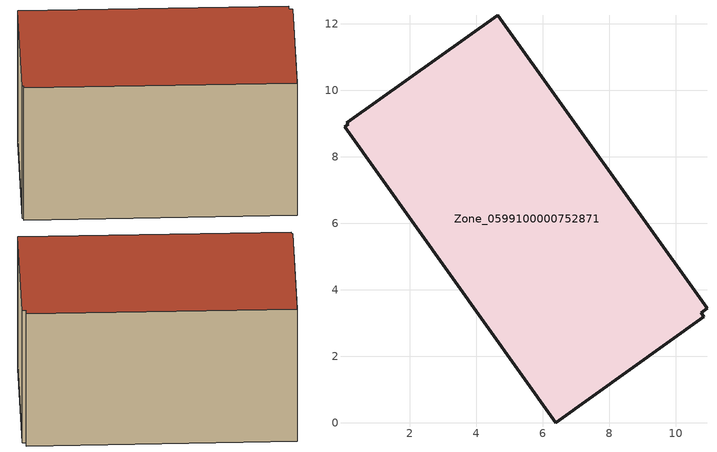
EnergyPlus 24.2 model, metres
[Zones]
Zone_0599100000752871
 floor ground (C_G): 0.03,8.91 0.14,8.98 0.1,9.03 4.64,12.26 10.94,3.45 10.76,3.31 10.85,3.19 6.39,0 z0
 wall outside (C_F): 0.14,8.98 0.03,8.91 6.39,0 10.85,3.19 10.76,3.31 10.94,3.45 4.64,12.26 0.1,9.03 0.14,8.98 z0:6.29
 roof outside (C_R): 10.94,3.45 4.64,12.26 0.1,9.03 0.14,8.98 0.03,8.91 6.39,0 10.85,3.19 10.76,3.31 z6.29
[BUILDING]
Pand.0599100000752871: North Axis=0; Terrain=City; Loads Convergence Tolerance Value=0.04; Temperature Convergence Tolerance Value=0.4; Solar Distribution=FullExterior; Maximum Number of Warmup Days=25; Minimum Number of Warmup Days=1
[Site:Location]
Rotterdam.The.Hague.AP_ZH_NLD Design_Conditions: Latitude=51.96; Longitude=4.45; Time Zone=1; Elevation=-4.5
[SITE:GROUNDTEMPERATURE:BUILDINGSURFACE]
18, 18, 18, 18, 18, 18, 18, 18, 18, 18, 18, 18
[MATERIAL] Thermal Absorptance=0.9; Solar Absorptance=0.7; Visible Absorptance=0.7
Name | Roughness | Thickness | Conductivity | Density | Specific Heat
G.TC.2006-2014 | MediumSmooth | 0.15 | 0.06 | 540 | 1210
F.TC.2006-2014 | Rough | 0.3 | 0.12 | 1920 | 840
R.TC.2006-2014 | MediumRough | 0.2 | 0.08 | 1500 | 1000
[CONSTRUCTION]
C_G: G.TC.2006-2014
C_F: F.TC.2006-2014
C_R: R.TC.2006-2014
[ZONE]
Zone_0599100000752871: Type=1; Multiplier=1; Ceiling Height=Autocalculate; Volume=Autocalculate; Floor Area=autocalculate; Part of Total Floor Area=Yes
[ZONEINFILTRATION:DESIGNFLOWRATE]
Infil_Zone_0599100000752871: Zone or ZoneList or Space or SpaceList=Zone_0599100000752871; Schedule=AlwaysOn; Design Flow Rate Calculation Method=Flow/Area; Flow Rate per Floor Area=0.0015; Constant Term Coefficient=1; Temperature Term Coefficient=0; Velocity Term Coefficient=0; Velocity Squared Term Coefficient=0
[HVACTEMPLATE:ZONE:IDEALLOADSAIRSYSTEM]
Zone_0599100000752871: Maximum Heating Supply Air Temperature=50; Minimum Cooling Supply Air Temperature=13; Maximum Heating Supply Air Humidity Ratio=0.0156; Minimum Cooling Supply Air Humidity Ratio=0.0077; Heating Limit=NoLimit; Cooling Limit=NoLimit; Dehumidification Control Type=ConstantSensibleHeatRatio; Cooling Sensible Heat Ratio=0.7; Dehumidification Setpoint=60; Humidification Control Type=None; Humidification Setpoint=30; Outdoor Air Method=None; Outdoor Air Flow Rate per Person=0.00944; Outdoor Air Flow Rate per Zone Floor Area=0; Outdoor Air Flow Rate per Zone=0; Demand Controlled Ventilation Type=None; Outdoor Air Economizer Type=NoEconomizer; Heat Recovery Type=None; Sensible Heat Recovery Effectiveness=0.7; Latent Heat Recovery Effectiveness=0.65
[ZONECONTROL:THERMOSTAT]
ThermostatControl_Zone_0599100000752871: Zone or ZoneList=Zone_0599100000752871; Control Type Schedule=DualSetpointControlType; Control 1=Thermostat_Zone_0599100000752871; Temperature Difference Between Cutout And Setpoint=0
[THERMOSTATSETPOINT:DUALSETPOINT]
Thermostat_Zone_0599100000752871: Heating Setpoint Temperature Schedule=HeatingSetpoint_Zone_0599100000752871; Cooling Setpoint Temperature Schedule=CoolingSetpoint_Zone_0599100000752871
[SCHEDULE:COMPACT]
HeatingSetpoint_Zone_0599100000752871: Through: 12/31, For: AllDays, Until: 24:00, 21
CoolingSetpoint_Zone_0599100000752871: Through: 12/31, For: AllDays, Until: 24:00, 24
DualSetpointControlType: Through: 12/31, For: AllDays, Until: 24:00, 4
AlwaysOn: Through: 12/31, For: AllDays, Until: 24:00, 1
